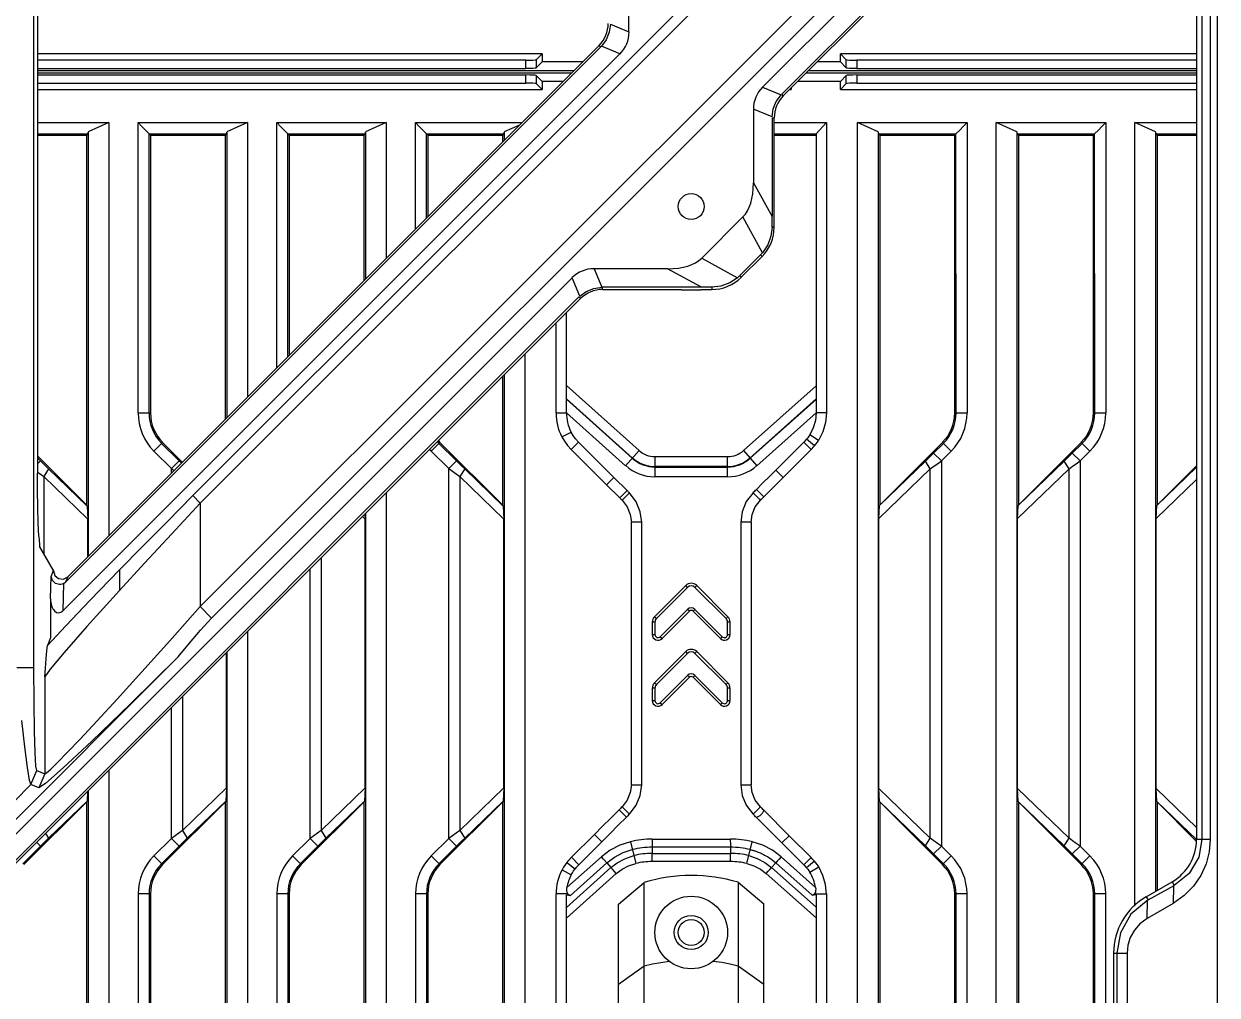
# Model space of a CAD drawing. Header units: millimetres. Extents: x -3132 to 28633, y 682 to 5849.
# Drawn here: x 23621.6 to 23736.6, y 4996.7 to 5090.3 of the extents above; entities that cross this region are included whole.
import ezdxf

# ---------------------------------------------------------------- set-up
doc = ezdxf.new("R2010")
doc.units = ezdxf.units.MM

# ---------------------------------------------------------------- blocks, each defined once
blk = doc.blocks.new('gf')
at = {"linetype": 'Continuous'}
for p, q in [((19934.49, 5447.26), (19934.49, 5019.82)), ((19933.01, 5332.46), (19933.01, 5184.4)), ((19933.81, 5332.46), (19933.81, 5184.4)), ((19820.42, 5200.96), (19820.42, 5331.06)), ((19820.76, 5325.15), (19820.76, 5219.71)), ((19932.22, 5314.01), (19835.76, 5217.55)), ((19836.46, 5216.84), (19930.91, 5311.29)), ((19929.91, 5300.3), (19836.46, 5206.85)), ((19837.56, 5205.75), (19929.86, 5298.05)), ((19890.67, 5256.93), (19929.86, 5296.12)), ((19929.32, 5293.05), (19892.52, 5256.25)), ((19929.1, 5292.53), (19892.67, 5256.1)), ((19932.51, 5291.12), (19932.51, 5184.4)), ((19877.79, 5262.27), (19877.79, 5269.35)), ((19876.01, 5263), (19877.79, 5262.27)), ((19875.13, 5260.88), (19823.46, 5209.21)), ((19823.68, 5209.73), (19874.91, 5260.97)), ((19874.91, 5260.97), (19875.07, 5260.82)), ((19876.91, 5260.14), (19875.13, 5260.88)), ((19869.41, 5260.15), (19820.76, 5260.15)), ((19867.84, 5259.53), (19820.76, 5259.53)), ((19876.91, 5260.14), (19823.21, 5206.44)), ((19867.84, 5258.75), (19867.84, 5259.53)), ((19868.84, 5259.58), (19869.41, 5260.15)), ((19868.84, 5259.58), (19868.84, 5258.8)), ((19868.84, 5258.8), (19869.41, 5259.37)), ((19869.41, 5260.15), (19869.41, 5259.37)), ((19873.32, 5259.37), (19869.41, 5259.37)), ((19898.17, 5259.37), (19895.94, 5259.37)), ((19898.17, 5259.37), (19898.17, 5260.15)), ((19898.74, 5259.58), (19898.17, 5260.15)), ((19932.51, 5260.15), (19898.17, 5260.15)), ((19898.74, 5258.8), (19898.17, 5259.37)), ((19898.74, 5258.8), (19898.74, 5259.58)), ((19899.74, 5259.53), (19899.74, 5258.75)), ((19932.51, 5259.53), (19899.74, 5259.53)), ((19820.76, 5258.75), (19867.84, 5258.75)), ((19872.48, 5258.53), (19820.76, 5258.53)), ((19820.76, 5258.33), (19872.28, 5258.33)), ((19894.91, 5258.33), (19932.51, 5258.33)), ((19932.51, 5258.53), (19895.11, 5258.53)), ((19899.74, 5258.75), (19932.51, 5258.75)), ((19867.84, 5258.11), (19820.76, 5258.11)), ((19820.76, 5257.33), (19867.84, 5257.33)), ((19867.84, 5257.33), (19867.84, 5258.11)), ((19868.84, 5258.06), (19868.84, 5257.28)), ((19868.84, 5258.06), (19869.41, 5257.5)), ((19868.84, 5257.28), (19869.41, 5256.72)), ((19869.41, 5257.5), (19869.41, 5256.72)), ((19871.44, 5257.5), (19869.41, 5257.5)), ((19898.17, 5257.5), (19894.07, 5257.5)), ((19898.74, 5258.06), (19898.17, 5257.5)), ((19898.17, 5256.72), (19898.17, 5257.5)), ((19898.74, 5257.28), (19898.17, 5256.72)), ((19898.74, 5257.28), (19898.74, 5258.06)), ((19899.74, 5258.11), (19899.74, 5257.33)), ((19932.51, 5258.11), (19899.74, 5258.11)), ((19899.74, 5257.33), (19932.51, 5257.33)), ((19820.76, 5256.72), (19869.41, 5256.72)), ((19890.67, 5256.93), (19892.45, 5256.19)), ((19892.67, 5256.1), (19892.52, 5256.25)), ((19893.29, 5256.72), (19893.41, 5256.72)), ((19893.35, 5256.78), (19893.41, 5256.72)), ((19893.41, 5256.84), (19893.41, 5256.72)), ((19898.17, 5256.72), (19932.51, 5256.72)), ((19889.79, 5254.81), (19889.79, 5247.72)), ((19891.58, 5254.07), (19889.79, 5254.81)), ((19891.58, 5253.98), (19891.58, 5244.46)), ((19891.58, 5253.98), (19891.79, 5253.98)), ((19891.79, 5243.44), (19891.79, 5253.98)), ((19820.76, 5253.52), (19827.65, 5253.52)), ((19825.64, 5252.43), (19825.66, 5252.61)), ((19827.65, 5253.52), (19825.66, 5252.62)), ((19825.66, 5252.61), (19825.66, 5211.72)), ((19827.65, 5253.52), (19827.65, 5213.71)), ((19830.47, 5225.52), (19830.47, 5253.52)), ((19830.47, 5253.52), (19841.02, 5253.52)), ((19839.01, 5252.43), (19839.03, 5252.61)), ((19841.02, 5253.52), (19839.03, 5252.62)), ((19839.03, 5252.61), (19839.03, 5225.09)), ((19841.02, 5253.52), (19841.02, 5227.08)), ((19843.84, 5229.9), (19843.84, 5253.52)), ((19843.84, 5253.52), (19854.39, 5253.52)), ((19852.38, 5252.43), (19852.4, 5252.61)), ((19854.39, 5253.52), (19852.4, 5252.62)), ((19852.4, 5252.61), (19852.4, 5238.46)), ((19854.39, 5253.52), (19854.39, 5240.45)), ((19857.21, 5243.27), (19857.21, 5253.52)), ((19857.21, 5253.52), (19867.46, 5253.52)), ((19865.75, 5252.43), (19865.77, 5252.61)), ((19867.22, 5253.27), (19865.77, 5252.62)), ((19865.77, 5252.61), (19865.77, 5251.83)), ((19891.79, 5253.52), (19896.82, 5253.52)), ((19896.82, 5253.52), (19895.82, 5252.43)), ((19896.82, 5253.52), (19896.82, 5225.52)), ((19899.82, 5030.21), (19899.82, 5253.52)), ((19901.82, 5252.62), (19899.82, 5253.52)), ((19899.82, 5253.52), (19910.38, 5253.52)), ((19901.82, 5252.62), (19901.82, 5030.21)), ((19901.82, 5252.61), (19901.83, 5252.43)), ((19910.38, 5253.52), (19910.38, 5225.52)), ((19913.19, 5030.21), (19913.19, 5253.52)), ((19915.19, 5252.62), (19913.19, 5253.52)), ((19913.19, 5253.52), (19923.75, 5253.52)), ((19915.19, 5252.62), (19915.19, 5030.21)), ((19915.19, 5252.61), (19915.2, 5252.43)), ((19923.75, 5253.52), (19923.75, 5225.52)), ((19926.56, 5177.96), (19926.56, 5253.52)), ((19928.56, 5252.62), (19926.56, 5253.52)), ((19926.56, 5253.52), (19932.51, 5253.52)), ((19928.56, 5252.62), (19928.56, 5179.4)), ((19928.56, 5252.61), (19928.57, 5252.43)), ((19820.76, 5252.43), (19825.64, 5252.43)), ((19820.76, 5252.3), (19825.51, 5252.3)), ((19825.51, 5252.3), (19825.64, 5252.43)), ((19825.51, 5216.64), (19825.51, 5252.3)), ((19831.52, 5225.52), (19831.52, 5252.44)), ((19831.53, 5252.43), (19839.01, 5252.43)), ((19831.66, 5252.3), (19831.66, 5225.52)), ((19831.66, 5252.3), (19838.88, 5252.3)), ((19838.88, 5252.3), (19839.01, 5252.43)), ((19838.88, 5224.94), (19838.88, 5252.3)), ((19844.89, 5230.95), (19844.89, 5252.44)), ((19844.9, 5252.43), (19852.38, 5252.43)), ((19845.03, 5252.3), (19845.03, 5231.08)), ((19845.03, 5252.3), (19852.25, 5252.3)), ((19852.25, 5252.3), (19852.38, 5252.43)), ((19852.25, 5238.31), (19852.25, 5252.3)), ((19858.26, 5244.32), (19858.26, 5252.44)), ((19858.27, 5252.43), (19865.75, 5252.43)), ((19858.4, 5252.3), (19858.4, 5244.45)), ((19858.4, 5252.3), (19865.62, 5252.3)), ((19865.62, 5252.3), (19865.75, 5252.43)), ((19865.62, 5251.68), (19865.62, 5252.3)), ((19891.79, 5252.43), (19895.82, 5252.43)), ((19891.79, 5252.3), (19895.82, 5252.3)), ((19895.82, 5252.43), (19895.82, 5225.53)), ((19901.96, 5252.3), (19901.83, 5252.43)), ((19901.83, 5252.43), (19909.31, 5252.43)), ((19901.96, 5252.3), (19901.96, 5216.63)), ((19901.96, 5252.3), (19909.19, 5252.3)), ((19909.19, 5225.52), (19909.19, 5252.3)), ((19909.32, 5225.52), (19909.31, 5252.44)), ((19915.33, 5252.3), (19915.2, 5252.43)), ((19915.2, 5252.43), (19922.68, 5252.43)), ((19915.33, 5252.3), (19915.33, 5216.63)), ((19915.33, 5252.3), (19922.56, 5252.3)), ((19922.56, 5225.52), (19922.56, 5252.3)), ((19922.69, 5225.52), (19922.68, 5252.44)), ((19928.7, 5252.3), (19928.57, 5252.43)), ((19928.57, 5252.43), (19932.51, 5252.43)), ((19928.7, 5252.3), (19928.7, 5216.63)), ((19928.7, 5252.3), (19932.51, 5252.3)), ((19889.79, 5247.72), (19891.58, 5244.46)), ((19884.8, 5240.45), (19888.77, 5244.43)), ((19890.66, 5240.97), (19888.77, 5244.43)), ((19891.79, 5243.44), (19891.58, 5243.44)), ((19884.8, 5240.45), (19888.25, 5238.56)), ((19890.47, 5240.77), (19888.46, 5238.76)), ((19890.62, 5240.61), (19888.61, 5238.61)), ((19890.47, 5240.77), (19890.62, 5240.61)), ((19874.42, 5239.43), (19875.16, 5237.65)), ((19881.51, 5239.43), (19874.42, 5239.43)), ((19884.77, 5237.65), (19881.51, 5239.43)), ((19888.61, 5238.61), (19888.46, 5238.76)), ((19780.59, 5146.84), (19872.3, 5238.55)), ((19873.04, 5236.77), (19872.3, 5238.55)), ((19875.25, 5237.43), (19875.25, 5237.65)), ((19884.77, 5237.65), (19875.25, 5237.65)), ((19885.78, 5237.65), (19885.78, 5237.43)), ((19873.13, 5236.56), (19781.76, 5145.19)), ((19872.97, 5236.71), (19782.43, 5146.17)), ((19872.97, 5236.71), (19873.13, 5236.56)), ((19875.25, 5237.43), (19882.82, 5237.43)), ((19882.89, 5237.36), (19882.82, 5237.43)), ((19884.69, 5237.36), (19882.89, 5237.36)), ((19884.69, 5237.36), (19884.76, 5237.43)), ((19884.76, 5237.43), (19885.78, 5237.43)), ((19870.76, 5225.52), (19870.76, 5234.19)), ((19871.76, 5225.54), (19871.76, 5235.19)), ((19867.76, 5231.19), (19867.76, 5030.21)), ((19865.62, 5216.64), (19865.62, 5229.05)), ((19865.77, 5229.2), (19865.77, 5030.21)), ((19878.77, 5221.89), (19871.76, 5228.18)), ((19895.82, 5228.15), (19888.82, 5221.89)), ((19878.14, 5221.18), (19871.76, 5226.9)), ((19871.76, 5226.84), (19878.11, 5221.15)), ((19895.82, 5226.88), (19889.45, 5221.18)), ((19889.48, 5221.15), (19895.82, 5226.82)), ((19830.47, 5225.52), (19831.66, 5225.52)), ((19871.76, 5225.55), (19877.47, 5220.44)), ((19890.11, 5220.44), (19895.82, 5225.54)), ((19896.82, 5225.52), (19895.82, 5225.54)), ((19909.19, 5225.52), (19910.38, 5225.52)), ((19922.56, 5225.52), (19923.75, 5225.52)), ((19832.83, 5222.69), (19831.99, 5221.85)), ((19834.42, 5220.91), (19832.73, 5222.59)), ((19834.73, 5220.79), (19832.83, 5222.69)), ((19859.57, 5222.69), (19858.73, 5221.85)), ((19861.16, 5220.91), (19859.47, 5222.59)), ((19865.62, 5216.64), (19859.57, 5222.69)), ((19871.32, 5223.23), (19872.21, 5223.68)), ((19872.23, 5221.99), (19872.93, 5222.71)), ((19876.33, 5219.31), (19872.93, 5222.71)), ((19894.64, 5222.7), (19891.95, 5220.01)), ((19895.34, 5221.99), (19894.64, 5222.7)), ((19895.67, 5222.35), (19894.9, 5222.99)), ((19896.07, 5222.88), (19895.22, 5223.42)), ((19908.02, 5222.69), (19901.96, 5216.63)), ((19907.16, 5221.64), (19908.11, 5222.59)), ((19908.86, 5221.85), (19908.02, 5222.69)), ((19921.39, 5222.69), (19915.33, 5216.63)), ((19920.53, 5221.64), (19921.48, 5222.59)), ((19922.23, 5221.85), (19921.39, 5222.69)), ((19831.99, 5221.85), (19833.68, 5220.16)), ((19858.73, 5221.85), (19860.42, 5220.16)), ((19872.23, 5221.99), (19875.63, 5218.6)), ((19877.47, 5220.44), (19878.77, 5221.89)), ((19888.82, 5221.89), (19890.11, 5220.44)), ((19892.66, 5219.3), (19895.34, 5221.99)), ((19907.16, 5221.64), (19907.91, 5220.9)), ((19907.91, 5220.9), (19908.86, 5221.85)), ((19920.53, 5221.64), (19921.28, 5220.9)), ((19921.28, 5220.9), (19922.23, 5221.85)), ((19825.51, 5216.64), (19820.76, 5221.39)), ((19821.05, 5220.91), (19820.76, 5221.2)), ((19820.76, 5220.61), (19821.05, 5220.91)), ((19833.68, 5220.16), (19834.42, 5220.91)), ((19834.64, 5220.69), (19834.42, 5220.91)), ((19860.42, 5220.16), (19861.16, 5220.91)), ((19880.29, 5221.31), (19880.29, 5219.37)), ((19880.29, 5221.31), (19887.3, 5221.31)), ((19887.3, 5220.36), (19880.29, 5220.36)), ((19880.29, 5220.31), (19887.3, 5220.31)), ((19887.3, 5219.37), (19887.3, 5221.31)), ((19906.38, 5220.87), (19901.95, 5216.6)), ((19906.84, 5220.13), (19906.38, 5220.87)), ((19907.91, 5220.9), (19907.91, 5183.76)), ((19919.75, 5220.87), (19915.32, 5216.6)), ((19920.21, 5220.13), (19919.75, 5220.87)), ((19921.28, 5220.9), (19921.28, 5183.76)), ((19932.51, 5220.29), (19928.69, 5216.6)), ((19932.51, 5220.44), (19928.7, 5216.63)), ((19820.76, 5219.83), (19821.02, 5219.64)), ((19821.02, 5219.64), (19821.37, 5219.39)), ((19821.84, 5220.13), (19821.37, 5219.39)), ((19821.37, 5219.39), (19821.37, 5211.95)), ((19821.37, 5219.39), (19825.62, 5215.29)), ((19825.55, 5216.55), (19821.84, 5220.13)), ((19833.68, 5219.73), (19833.68, 5220.16)), ((19833.68, 5220.16), (19833.92, 5219.98)), ((19860.42, 5184.49), (19860.42, 5220.16)), ((19861.95, 5220.13), (19861.48, 5219.39)), ((19861.48, 5219.39), (19861.48, 5185.27)), ((19861.48, 5219.39), (19865.73, 5215.29)), ((19865.66, 5216.55), (19861.95, 5220.13)), ((19875.63, 5218.6), (19876.33, 5219.31)), ((19877.61, 5218.04), (19876.33, 5219.31)), ((19887.3, 5219.37), (19880.29, 5219.37)), ((19891.95, 5220.01), (19892.66, 5219.3)), ((19901.88, 5215.34), (19906.84, 5220.13)), ((19906.84, 5184.53), (19906.84, 5220.13)), ((19915.25, 5215.34), (19920.21, 5220.13)), ((19920.21, 5184.53), (19920.21, 5220.13)), ((19875.63, 5218.6), (19876.9, 5217.33)), ((19876.9, 5217.33), (19877.61, 5218.04)), ((19890.79, 5217.44), (19890.08, 5218.15)), ((19928.62, 5215.34), (19932.51, 5219.1)), ((19836.46, 5216.84), (19835.76, 5217.55)), ((19836.46, 5216.84), (19836.46, 5206.85)), ((19854.39, 5217.82), (19854.39, 5030.21)), ((19877.12, 5217.11), (19877.83, 5217.82)), ((19890.46, 5217.12), (19889.75, 5217.83)), ((19825.55, 5216.55), (19825.62, 5215.29)), ((19852.33, 5215.76), (19852.36, 5215.29)), ((19852.4, 5215.83), (19852.4, 5030.21)), ((19865.66, 5216.55), (19865.62, 5216.64)), ((19865.66, 5216.55), (19865.73, 5215.29)), ((19901.88, 5215.34), (19901.95, 5216.6)), ((19915.25, 5215.34), (19915.32, 5216.6)), ((19928.62, 5215.34), (19928.69, 5216.6)), ((19825.62, 5211.67), (19825.62, 5215.29)), ((19852.11, 5215.53), (19852.36, 5215.29)), ((19852.36, 5189.36), (19852.36, 5215.29)), ((19865.73, 5189.36), (19865.73, 5215.29)), ((19878.02, 5189.68), (19878.02, 5214.98)), ((19879.02, 5214.98), (19878.02, 5214.98)), ((19879.02, 5189.68), (19879.02, 5214.98)), ((19888.57, 5214.98), (19888.57, 5189.68)), ((19889.57, 5214.98), (19888.57, 5214.98)), ((19889.57, 5214.98), (19889.57, 5189.68)), ((19901.88, 5189.32), (19901.88, 5215.34)), ((19915.25, 5189.32), (19915.25, 5215.34)), ((19928.62, 5189.32), (19928.62, 5215.34)), ((19822.31, 5210.33), (19821, 5212.6)), ((19848.11, 5211.54), (19848.11, 5185.27)), ((19822.08, 5209.75), (19822.31, 5210.33)), ((19828.68, 5210.39), (19828.68, 5208.42)), ((19847.05, 5184.49), (19847.05, 5210.47)), ((19822.03, 5207.62), (19822.08, 5209.75)), ((19823.28, 5209.07), (19823.21, 5206.44)), ((19823.68, 5209.73), (19823.46, 5209.21)), ((19883.26, 5208.88), (19880.26, 5205.88)), ((19883.44, 5208.7), (19883.26, 5208.88)), ((19884.32, 5208.88), (19884.15, 5208.7)), ((19887.32, 5205.88), (19884.32, 5208.88)), ((19822.03, 5207.62), (19822.03, 5203.85)), ((19880.44, 5205.7), (19883.44, 5208.7)), ((19884.15, 5208.7), (19887.15, 5205.7)), ((19836.46, 5206.85), (19837.56, 5205.75)), ((19883.44, 5206.58), (19880.8, 5203.95)), ((19883.62, 5206.4), (19883.44, 5206.58)), ((19884.15, 5206.58), (19883.97, 5206.4)), ((19886.78, 5203.95), (19884.15, 5206.58)), ((19880.04, 5205.35), (19880.04, 5204.16)), ((19880.29, 5205.35), (19880.04, 5205.35)), ((19880.26, 5205.88), (19880.44, 5205.7)), ((19880.29, 5205.35), (19880.29, 5204.16)), ((19880.98, 5203.77), (19883.62, 5206.4)), ((19883.97, 5206.4), (19886.6, 5203.77)), ((19887.15, 5205.7), (19887.32, 5205.88)), ((19887.29, 5204.16), (19887.29, 5205.35)), ((19887.54, 5205.35), (19887.29, 5205.35)), ((19887.54, 5204.16), (19887.54, 5205.35)), ((19841.02, 5204.45), (19841.02, 5029.65)), ((19880.04, 5204.16), (19880.29, 5204.16)), ((19887.29, 5204.16), (19887.54, 5204.16)), ((19822.03, 5203.85), (19821.72, 5203.1)), ((19880.8, 5203.95), (19880.98, 5203.77)), ((19886.6, 5203.77), (19886.78, 5203.95)), ((19834.34, 5202.01), (19772.34, 5140.01)), ((19838.99, 5189.36), (19838.99, 5202.41)), ((19839.03, 5202.46), (19839.03, 5028.24)), ((19883.26, 5202.51), (19880.26, 5199.51)), ((19880.44, 5199.34), (19883.44, 5202.34)), ((19883.44, 5202.34), (19883.26, 5202.51)), ((19884.32, 5202.51), (19884.15, 5202.34)), ((19884.15, 5202.34), (19887.15, 5199.34)), ((19887.32, 5199.51), (19884.32, 5202.51)), ((19820.42, 5200.96), (19818.79, 5200.96)), ((19821.47, 5200.09), (19821.47, 5190.73)), ((19883.44, 5200.22), (19880.8, 5197.58)), ((19880.98, 5197.41), (19883.62, 5200.04)), ((19883.62, 5200.04), (19883.44, 5200.22)), ((19884.15, 5200.22), (19883.97, 5200.04)), ((19883.97, 5200.04), (19886.6, 5197.41)), ((19886.78, 5197.58), (19884.15, 5200.22)), ((19880.04, 5198.98), (19880.04, 5197.79)), ((19880.29, 5198.98), (19880.04, 5198.98)), ((19880.26, 5199.51), (19880.44, 5199.34)), ((19880.29, 5198.98), (19880.29, 5197.79)), ((19887.15, 5199.34), (19887.32, 5199.51)), ((19887.29, 5197.79), (19887.29, 5198.98)), ((19887.54, 5198.98), (19887.29, 5198.98)), ((19887.54, 5197.79), (19887.54, 5198.98)), ((19834.74, 5198.17), (19834.74, 5185.27)), ((19880.04, 5197.79), (19880.29, 5197.79)), ((19880.8, 5197.58), (19880.98, 5197.41)), ((19886.6, 5197.41), (19886.78, 5197.58)), ((19887.29, 5197.79), (19887.54, 5197.79)), ((19833.68, 5184.49), (19833.68, 5197.1)), ((19820.12, 5189.69), (19820.69, 5191.06)), ((19820.69, 5191.06), (19821.47, 5190.73)), ((19821.47, 5190.73), (19820.91, 5189.37)), ((19827.65, 5191.08), (19827.65, 5019.95)), ((19820.91, 5189.37), (19820.12, 5189.69)), ((19838.99, 5189.36), (19834.74, 5185.27)), ((19838.99, 5189.36), (19838.92, 5188.1)), ((19852.36, 5189.36), (19848.11, 5185.27)), ((19852.36, 5189.36), (19852.29, 5188.1)), ((19865.73, 5189.36), (19861.48, 5185.27)), ((19865.73, 5189.36), (19865.66, 5188.1)), ((19878.02, 5189.68), (19879.02, 5189.68)), ((19888.57, 5189.68), (19889.57, 5189.68)), ((19906.84, 5184.53), (19901.88, 5189.32)), ((19901.95, 5188.06), (19901.88, 5189.32)), ((19920.21, 5184.53), (19915.25, 5189.32)), ((19915.32, 5188.06), (19915.25, 5189.32)), ((19932.51, 5185.56), (19928.62, 5189.32)), ((19928.69, 5188.06), (19928.62, 5189.32)), ((19821.84, 5184.52), (19825.55, 5188.1)), ((19825.6, 5189.03), (19825.55, 5188.1)), ((19825.66, 5189.09), (19825.66, 5020.82)), ((19835.21, 5184.52), (19838.92, 5188.1)), ((19838.92, 5188.1), (19838.88, 5188.02)), ((19848.58, 5184.52), (19852.29, 5188.1)), ((19852.29, 5188.1), (19852.25, 5188.02)), ((19861.95, 5184.52), (19865.66, 5188.1)), ((19865.66, 5188.1), (19865.62, 5188.02)), ((19901.95, 5188.06), (19906.38, 5183.78)), ((19915.32, 5188.06), (19919.75, 5183.78)), ((19928.69, 5188.06), (19932.49, 5184.38)), ((19819.46, 5181.97), (19825.51, 5188.02)), ((19825.51, 5078.85), (19825.51, 5188.02)), ((19832.83, 5181.97), (19838.88, 5188.02)), ((19838.88, 5078.85), (19838.88, 5188.02)), ((19846.2, 5181.97), (19852.25, 5188.02)), ((19852.25, 5078.85), (19852.25, 5188.02)), ((19859.57, 5181.97), (19865.62, 5188.02)), ((19865.62, 5078.85), (19865.62, 5188.02)), ((19876.84, 5187.26), (19877.55, 5186.55)), ((19877.12, 5187.54), (19877.83, 5186.83)), ((19890.46, 5187.54), (19889.75, 5186.84)), ((19893.23, 5184.76), (19890.79, 5187.21)), ((19901.95, 5188.04), (19901.96, 5188.04)), ((19901.96, 5188.04), (19901.96, 5078.84)), ((19901.96, 5188.03), (19908.02, 5181.97)), ((19915.32, 5188.04), (19915.33, 5188.04)), ((19915.33, 5188.04), (19915.33, 5078.84)), ((19915.33, 5188.03), (19921.39, 5181.97)), ((19928.69, 5188.04), (19928.7, 5188.04)), ((19928.7, 5188.04), (19928.7, 5179.48)), ((19928.7, 5188.03), (19932.48, 5184.24)), ((19890.08, 5186.5), (19892.53, 5184.06)), ((19821.55, 5184.98), (19821.84, 5184.52)), ((19834.74, 5185.27), (19835.21, 5184.52)), ((19848.11, 5185.27), (19848.58, 5184.52)), ((19861.48, 5185.27), (19861.95, 5184.52)), ((19874.47, 5184.89), (19872.24, 5182.68)), ((19874.47, 5184.89), (19875.18, 5184.18)), ((19893.23, 5184.76), (19892.53, 5184.06)), ((19895.35, 5182.65), (19893.23, 5184.76)), ((19821.05, 5183.75), (19819.36, 5182.06)), ((19821.05, 5183.75), (19820.69, 5184.11)), ((19833.68, 5184.49), (19831.99, 5182.81)), ((19834.42, 5183.75), (19832.73, 5182.06)), ((19834.42, 5183.75), (19833.68, 5184.49)), ((19847.05, 5184.49), (19845.36, 5182.81)), ((19847.79, 5183.75), (19846.1, 5182.06)), ((19847.79, 5183.75), (19847.05, 5184.49)), ((19860.42, 5184.49), (19858.73, 5182.81)), ((19861.16, 5183.75), (19859.47, 5182.06)), ((19861.16, 5183.75), (19860.42, 5184.49)), ((19872.94, 5181.96), (19875.18, 5184.18)), ((19877.93, 5184.18), (19878.44, 5182.08)), ((19880.02, 5184.42), (19887.56, 5184.42)), ((19880.02, 5183.64), (19880.02, 5183.04)), ((19887.57, 5183.64), (19880.02, 5183.64)), ((19887.57, 5183.64), (19887.57, 5183.04)), ((19889.16, 5182.08), (19889.68, 5184.18)), ((19892.53, 5184.06), (19894.65, 5181.94)), ((19906.38, 5183.78), (19906.84, 5184.53)), ((19907.91, 5183.76), (19907.16, 5183.01)), ((19908.86, 5182.81), (19907.91, 5183.76)), ((19919.75, 5183.78), (19920.21, 5184.53)), ((19921.28, 5183.76), (19920.53, 5183.01)), ((19922.23, 5182.81), (19921.28, 5183.76)), ((19933.81, 5184.4), (19932.51, 5184.4)), ((19831.99, 5182.81), (19832.83, 5181.97)), ((19845.36, 5182.81), (19846.2, 5181.97)), ((19858.73, 5182.81), (19859.57, 5181.97)), ((19875.13, 5182.73), (19871.81, 5179.75)), ((19872.24, 5182.68), (19872.94, 5181.96)), ((19880.02, 5183.04), (19887.57, 5183.04)), ((19895.77, 5179.77), (19892.46, 5182.73)), ((19895.35, 5182.65), (19894.65, 5181.94)), ((19895.67, 5182.31), (19894.9, 5181.66)), ((19908.11, 5182.06), (19907.16, 5183.01)), ((19908.02, 5181.97), (19908.86, 5182.81)), ((19921.48, 5182.06), (19920.53, 5183.01)), ((19921.39, 5181.97), (19922.23, 5182.81)), ((19871.34, 5181.46), (19872.22, 5181)), ((19871.76, 5177.85), (19876.05, 5181.7)), ((19871.8, 5182.19), (19872.59, 5181.57)), ((19875.65, 5182.14), (19872.14, 5178.99)), ((19875.65, 5182.14), (19876.05, 5181.7)), ((19887.57, 5182.26), (19880.01, 5182.26)), ((19891.94, 5182.15), (19891.54, 5181.7)), ((19891.54, 5181.7), (19895.82, 5177.87)), ((19895.45, 5179.01), (19891.94, 5182.15)), ((19895.23, 5181.24), (19896.08, 5181.76)), ((19871.76, 5176.8), (19876.56, 5181.11)), ((19876.79, 5178.17), (19879.26, 5180.26)), ((19879.26, 5086.61), (19879.26, 5180.26)), ((19888.32, 5180.27), (19890.79, 5178.18)), ((19888.32, 5180.27), (19888.32, 5086.6)), ((19891.03, 5181.12), (19895.82, 5176.83)), ((19927.66, 5178.87), (19930.15, 5180.32)), ((19930.15, 5180.32), (19930.36, 5179.96)), ((19830.47, 5179.14), (19830.47, 5087.73)), ((19831.66, 5179.14), (19830.47, 5179.14)), ((19831.52, 5179.14), (19831.52, 5087.73)), ((19831.66, 5179.14), (19831.66, 5087.73)), ((19843.84, 5179.14), (19843.84, 5087.73)), ((19845.03, 5179.14), (19843.84, 5179.14)), ((19844.89, 5179.14), (19844.89, 5087.73)), ((19845.03, 5179.14), (19845.03, 5087.73)), ((19857.21, 5179.14), (19857.21, 5087.73)), ((19858.4, 5179.14), (19857.21, 5179.14)), ((19858.26, 5179.14), (19858.26, 5087.73)), ((19858.4, 5179.14), (19858.4, 5087.73)), ((19870.76, 5087.73), (19870.76, 5179.14)), ((19871.91, 5179.14), (19870.76, 5179.14)), ((19871.77, 5088.08), (19871.76, 5179.06)), ((19871.76, 5179.06), (19872.14, 5178.99)), ((19895.45, 5179.01), (19895.82, 5179.08)), ((19895.72, 5179.22), (19895.66, 5179.14)), ((19895.66, 5179.14), (19896.82, 5179.14)), ((19895.82, 5179.08), (19895.82, 5088.06)), ((19896.82, 5179.14), (19896.82, 5087.73)), ((19909.19, 5087.73), (19909.19, 5179.14)), ((19910.38, 5179.14), (19909.19, 5179.14)), ((19909.32, 5087.73), (19909.32, 5179.14)), ((19910.38, 5087.73), (19910.38, 5179.14)), ((19922.56, 5087.73), (19922.56, 5179.14)), ((19923.75, 5179.14), (19922.56, 5179.14)), ((19922.69, 5087.73), (19922.69, 5179.14)), ((19923.75, 5087.73), (19923.75, 5179.14)), ((19927.66, 5178.87), (19927.83, 5178.57)), ((19927.83, 5178.57), (19930.36, 5179.96)), ((19930.29, 5179.92), (19930.24, 5178.21)), ((19876.79, 5088.7), (19876.79, 5178.17)), ((19890.79, 5088.69), (19890.79, 5178.18)), ((19930.24, 5178.21), (19927.74, 5176.77)), ((19924.51, 5173.43), (19924.51, 5036.97)), ((19924.51, 5173.43), (19925.81, 5173.43)), ((19924.82, 5173.43), (19924.82, 5036.97)), ((19925.81, 5173.43), (19925.81, 5036.97)), ((19876.79, 5170.43), (19879.26, 5172.21)), ((19888.32, 5172.22), (19890.79, 5170.44))]:
    blk.add_line(p, q, dxfattribs=at)
for points in [[(19876.01, 5263), (19875.89, 5262.23), (19875.59, 5261.51), (19875.13, 5260.88)], [(19891.58, 5254.07), (19891.69, 5254.84), (19891.99, 5255.56), (19892.46, 5256.19)], [(19830.47, 5253.52), (19830.82, 5253.16), (19831.18, 5252.8), (19831.53, 5252.44)], [(19843.84, 5253.52), (19844.19, 5253.16), (19844.55, 5252.8), (19844.9, 5252.44)], [(19857.21, 5253.52), (19857.56, 5253.16), (19857.92, 5252.8), (19858.27, 5252.44)], [(19909.31, 5252.44), (19909.67, 5252.8), (19910.02, 5253.16), (19910.38, 5253.52)], [(19922.68, 5252.44), (19923.04, 5252.8), (19923.39, 5253.16), (19923.75, 5253.52)], [(19831.66, 5252.3), (19831.61, 5252.35), (19831.57, 5252.39), (19831.53, 5252.43)], [(19845.03, 5252.3), (19844.98, 5252.35), (19844.94, 5252.39), (19844.9, 5252.43)], [(19858.4, 5252.3), (19858.35, 5252.35), (19858.31, 5252.39), (19858.27, 5252.43)], [(19909.19, 5252.3), (19909.23, 5252.35), (19909.28, 5252.4), (19909.32, 5252.44)], [(19922.56, 5252.3), (19922.6, 5252.35), (19922.65, 5252.4), (19922.69, 5252.44)], [(19891.58, 5243.44), (19891.48, 5242.57), (19891.17, 5241.73), (19890.66, 5240.97)], [(19873.04, 5236.77), (19873.66, 5237.23), (19874.39, 5237.53), (19875.16, 5237.65)], [(19888.25, 5238.56), (19887.5, 5238.06), (19886.66, 5237.75), (19885.78, 5237.65)], [(19870.76, 5225.52), (19871.09, 5225.53), (19871.43, 5225.53), (19871.76, 5225.55)], [(19895.82, 5225.54), (19895.76, 5224.81), (19895.56, 5224.1), (19895.22, 5223.42)], [(19896.82, 5225.52), (19896.74, 5224.6), (19896.48, 5223.71), (19896.07, 5222.88)], [(19871.32, 5223.23), (19871.56, 5222.8), (19871.87, 5222.39), (19872.23, 5221.99)], [(19872.93, 5222.71), (19872.64, 5223.02), (19872.4, 5223.35), (19872.21, 5223.68)], [(19894.9, 5222.99), (19894.81, 5222.89), (19894.73, 5222.8), (19894.64, 5222.7)], [(19895.22, 5223.42), (19895.12, 5223.27), (19895.02, 5223.14), (19894.9, 5222.99)], [(19895.67, 5222.35), (19895.81, 5222.53), (19895.95, 5222.7), (19896.07, 5222.88)], [(19895.34, 5221.99), (19895.45, 5222.1), (19895.56, 5222.23), (19895.67, 5222.35)], [(19907.16, 5221.64), (19906.89, 5221.38), (19906.63, 5221.12), (19906.38, 5220.87)], [(19920.53, 5221.64), (19920.26, 5221.38), (19920, 5221.12), (19919.75, 5220.87)], [(19821.84, 5220.13), (19821.58, 5220.38), (19821.32, 5220.64), (19821.05, 5220.91)], [(19861.95, 5220.13), (19861.69, 5220.38), (19861.43, 5220.64), (19861.16, 5220.91)], [(19906.84, 5220.13), (19907.19, 5220.38), (19907.54, 5220.63), (19907.91, 5220.9)], [(19920.21, 5220.13), (19920.56, 5220.38), (19920.91, 5220.63), (19921.28, 5220.9)], [(19820.91, 5213.63), (19820.84, 5214.91), (19820.79, 5216.44), (19820.76, 5218.08), (19820.76, 5219.71)], [(19860.42, 5220.16), (19860.78, 5219.9), (19861.13, 5219.64), (19861.48, 5219.39)], [(19891.95, 5220.01), (19891.33, 5219.39), (19890.71, 5218.77), (19890.08, 5218.15)], [(19890.79, 5217.44), (19891.41, 5218.06), (19892.03, 5218.68), (19892.66, 5219.3)], [(19828.68, 5210.39), (19830.92, 5212.67), (19833.29, 5215.07), (19835.76, 5217.55)], [(19836.46, 5216.84), (19833.71, 5213.88), (19831.08, 5211.05), (19828.68, 5208.42)], [(19877.12, 5217.11), (19877.62, 5216.46), (19877.91, 5215.74), (19878.02, 5214.98)], [(19879.02, 5214.98), (19878.88, 5216), (19878.48, 5216.96), (19877.83, 5217.82)], [(19889.75, 5217.83), (19889.1, 5216.97), (19888.7, 5216), (19888.57, 5214.98)], [(19889.57, 5214.98), (19889.67, 5215.74), (19889.97, 5216.47), (19890.46, 5217.12)], [(19901.95, 5216.6), (19901.95, 5216.61), (19901.95, 5216.62), (19901.96, 5216.63)], [(19915.32, 5216.6), (19915.32, 5216.61), (19915.32, 5216.62), (19915.33, 5216.63)], [(19928.69, 5216.6), (19928.69, 5216.61), (19928.69, 5216.62), (19928.7, 5216.63)], [(19821.72, 5203.1), (19823.49, 5204.99), (19825.83, 5207.45), (19828.68, 5210.39)], [(19822.28, 5210.39), (19822.45, 5209.85), (19822.81, 5209.56), (19823.27, 5209.51), (19823.68, 5209.73)], [(19822.88, 5208.98), (19822.49, 5209.09), (19822.2, 5209.36), (19822.08, 5209.75)], [(19823.28, 5209.07), (19823.15, 5209.02), (19823.01, 5208.99), (19822.88, 5208.98)], [(19828.68, 5208.42), (19825.52, 5204.92), (19823.34, 5202.44), (19822, 5200.83), (19821.47, 5200.09)], [(19821.47, 5190.73), (19821.65, 5190.83), (19822.05, 5191.19), (19822.71, 5191.82), (19823.64, 5192.77), (19824.88, 5194.08), (19826.48, 5195.79), (19828.46, 5197.94), (19830.83, 5200.55), (19833.54, 5203.56), (19836.46, 5206.85)], [(19834.34, 5202.01), (19835.41, 5203.34), (19836.48, 5204.59), (19837.56, 5205.75)], [(19821.47, 5200.09), (19821.54, 5200.93), (19821.61, 5201.82), (19821.67, 5202.62), (19821.72, 5203.1)], [(19834.34, 5202.01), (19829.72, 5197.48), (19826, 5193.89), (19823.25, 5191.32), (19821.53, 5189.79), (19820.91, 5189.37)], [(19820.69, 5191.06), (19820.62, 5191.48), (19820.54, 5192.75), (19820.48, 5194.83), (19820.44, 5197.61), (19820.42, 5200.96)], [(19819.24, 5195.88), (19819.51, 5193.33), (19819.77, 5191.35), (19819.97, 5190.13), (19820.12, 5189.69)], [(19820.12, 5189.69), (19816.85, 5186.38), (19813.88, 5183.35), (19811.33, 5180.71)], [(19878.02, 5189.68), (19877.91, 5188.91), (19877.61, 5188.19), (19877.12, 5187.54)], [(19877.83, 5186.83), (19878.48, 5187.69), (19878.88, 5188.65), (19879.02, 5189.68)], [(19888.57, 5189.68), (19888.7, 5188.65), (19889.1, 5187.69), (19889.75, 5186.84)], [(19890.46, 5187.54), (19889.97, 5188.19), (19889.67, 5188.91), (19889.57, 5189.68)], [(19876.84, 5187.26), (19876.04, 5186.46), (19875.25, 5185.67), (19874.47, 5184.89)], [(19890.79, 5187.21), (19890.64, 5186.9), (19890.4, 5186.66), (19890.08, 5186.5)], [(19875.18, 5184.18), (19875.97, 5184.98), (19876.76, 5185.77), (19877.55, 5186.55)], [(19834.74, 5185.27), (19834.39, 5185.02), (19834.04, 5184.76), (19833.68, 5184.49)], [(19848.11, 5185.27), (19847.76, 5185.02), (19847.41, 5184.76), (19847.05, 5184.49)], [(19861.48, 5185.27), (19861.13, 5185.02), (19860.78, 5184.76), (19860.42, 5184.49)], [(19821.05, 5183.75), (19821.32, 5184.02), (19821.58, 5184.27), (19821.84, 5184.52)], [(19834.42, 5183.75), (19834.69, 5184.02), (19834.95, 5184.27), (19835.21, 5184.52)], [(19847.79, 5183.75), (19848.06, 5184.02), (19848.32, 5184.27), (19848.58, 5184.52)], [(19861.16, 5183.75), (19861.43, 5184.02), (19861.69, 5184.27), (19861.95, 5184.52)], [(19877.93, 5184.18), (19876.92, 5183.84), (19875.98, 5183.35), (19875.13, 5182.73)], [(19880.02, 5184.42), (19880.02, 5184.12), (19880.02, 5183.86), (19880.02, 5183.64)], [(19887.56, 5184.42), (19887.57, 5183.86), (19887.57, 5183.64)], [(19892.46, 5182.73), (19891.62, 5183.36), (19890.68, 5183.84), (19889.68, 5184.18)], [(19906.38, 5183.78), (19906.63, 5183.54), (19906.89, 5183.28), (19907.16, 5183.01)], [(19907.91, 5183.76), (19907.54, 5184.02), (19907.19, 5184.28), (19906.84, 5184.53)], [(19919.75, 5183.78), (19920, 5183.54), (19920.26, 5183.28), (19920.53, 5183.01)], [(19921.28, 5183.76), (19920.91, 5184.02), (19920.56, 5184.28), (19920.21, 5184.53)], [(19933.81, 5184.4), (19933.71, 5183.22), (19933.42, 5182.05), (19932.92, 5180.93), (19932.21, 5179.9), (19931.32, 5178.98), (19930.24, 5178.21)], [(19933.01, 5184.4), (19932.71, 5182.69), (19931.79, 5181.11), (19930.36, 5179.96)], [(19875.65, 5182.14), (19875.32, 5182.51), (19875.13, 5182.73)], [(19875.65, 5182.14), (19876.4, 5182.7), (19877.23, 5183.13), (19878.11, 5183.42)], [(19876.05, 5181.7), (19876.65, 5182.15), (19877.39, 5182.54), (19878.26, 5182.84)], [(19880.01, 5182.26), (19880.01, 5182.55), (19880.02, 5182.82), (19880.02, 5183.04)], [(19887.57, 5182.26), (19887.57, 5182.55), (19887.57, 5182.82), (19887.57, 5183.04)], [(19889.35, 5182.84), (19890.14, 5182.57), (19890.89, 5182.18), (19891.54, 5181.7)], [(19889.5, 5183.42), (19889.53, 5183.41), (19889.57, 5183.4), (19889.61, 5183.39), (19889.65, 5183.38), (19889.69, 5183.37), (19889.74, 5183.35), (19889.78, 5183.34), (19889.84, 5183.32), (19889.89, 5183.31), (19889.95, 5183.29), (19890.02, 5183.26), (19890.09, 5183.24), (19890.17, 5183.21), (19890.25, 5183.18), (19890.34, 5183.14), (19890.44, 5183.1), (19890.53, 5183.06), (19890.64, 5183.01), (19890.75, 5182.95), (19890.87, 5182.89), (19890.99, 5182.82), (19891.13, 5182.74), (19891.27, 5182.65), (19891.43, 5182.55), (19891.59, 5182.43), (19891.76, 5182.3), (19891.94, 5182.15)], [(19892.46, 5182.73), (19892.27, 5182.51), (19892.09, 5182.31), (19891.94, 5182.15)], [(19895.67, 5182.31), (19895.56, 5182.43), (19895.46, 5182.54), (19895.35, 5182.65)], [(19896.08, 5181.76), (19895.95, 5181.95), (19895.81, 5182.13), (19895.67, 5182.31)], [(19871.8, 5182.19), (19871.63, 5181.95), (19871.47, 5181.71), (19871.34, 5181.46)], [(19872.22, 5181), (19872.33, 5181.19), (19872.45, 5181.38), (19872.59, 5181.57)], [(19876.56, 5181.11), (19876.37, 5181.33), (19876.19, 5181.53), (19876.05, 5181.7)], [(19876.56, 5181.11), (19877.13, 5181.53), (19877.76, 5181.86), (19878.44, 5182.08)], [(19889.16, 5182.08), (19889.84, 5181.85), (19890.47, 5181.53), (19891.03, 5181.12)], [(19891.03, 5181.12), (19891.22, 5181.34), (19891.4, 5181.54), (19891.54, 5181.7)], [(19894.65, 5181.94), (19894.73, 5181.85), (19894.82, 5181.76), (19894.9, 5181.66)], [(19894.9, 5181.66), (19895.02, 5181.52), (19895.13, 5181.38), (19895.23, 5181.23)], [(19896.82, 5179.12), (19896.74, 5180.05), (19896.49, 5180.93), (19896.08, 5181.76)], [(19871.81, 5179.39), (19871.79, 5179.55), (19871.81, 5179.75)], [(19871.91, 5179.14), (19871.85, 5179.25), (19871.81, 5179.39)], [(19872.14, 5178.99), (19872.05, 5179.02), (19871.97, 5179.07), (19871.91, 5179.14)], [(19895.66, 5179.14), (19895.6, 5179.08), (19895.53, 5179.04), (19895.45, 5179.01)], [(19895.77, 5179.77), (19895.79, 5179.61), (19895.78, 5179.46), (19895.76, 5179.33), (19895.72, 5179.22)], [(19927.83, 5178.57), (19926.18, 5177.2), (19925.16, 5175.4), (19924.82, 5173.43)], [(19927.74, 5176.77), (19927.76, 5177.36), (19927.77, 5177.95), (19927.79, 5178.55)], [(19927.74, 5176.77), (19927.05, 5176.26), (19926.51, 5175.64), (19926.12, 5174.94), (19925.89, 5174.19), (19925.81, 5173.43)], [(19879.26, 5172.21), (19880.05, 5172.39), (19880.85, 5172.54), (19881.66, 5172.66)], [(19885.93, 5172.66), (19886.73, 5172.55), (19887.53, 5172.4), (19888.32, 5172.22)]]:
    blk.add_lwpolyline(points, dxfattribs=at)
for centre, radius in [((19883.79, 5245.43), 1.25), ((19883.79, 5175.43), 3.5), ((19883.79, 5175.43), 1.65), ((19883.79, 5175.43), 1.25)]:
    blk.add_circle(centre, radius, dxfattribs=at)
for centre, radius, start, end in [((19872.79, 5263.09), 3, 315, 0), ((19894.79, 5253.98), 3, 135, 180), ((19887.79, 5243.44), 4, 315, 0), ((19885.78, 5241.43), 4, 270, 315), ((19875.25, 5234.43), 3, 90, 135), ((19835.66, 5225.52), 5.19, 180, 225), ((19835.66, 5225.52), 4.13, 180, 225), ((19835.66, 5225.52), 4, 180, 225), ((19875.76, 5225.52), 5, 180, 207.2504), ((19875.76, 5225.52), 4, 179.5338, 207.3465), ((19905.19, 5225.52), 4, 315, 0), ((19905.19, 5225.52), 4.13, 315, 360), ((19905.19, 5225.52), 5.19, 315, 360), ((19918.56, 5225.52), 4, 315, 0), ((19918.56, 5225.52), 4.13, 315, 360), ((19918.56, 5225.52), 5.19, 315, 360), ((19862.4, 5225.52), 4.13, 221.9527, 225), ((19862.4, 5225.52), 4, 221.8006, 225), ((19862.4, 5225.52), 5.19, 222.5298, 225), ((19880.29, 5223.59), 2.28, 228.1003, 270), ((19887.3, 5223.59), 2.28, 270, 311.8129), ((19880.29, 5223.59), 4.22, 228.1003, 270), ((19880.29, 5223.59), 3.27, 228.1003, 270), ((19880.29, 5223.59), 3.23, 228.1003, 270), ((19887.3, 5223.59), 3.23, 270, 311.8129), ((19887.3, 5223.59), 3.27, 270, 311.8129), ((19887.3, 5223.59), 4.22, 270, 311.8129), ((19933.09, 5273.83), 78.68, 225.1588, 225.388), ((19834.28, 5273.96), 78.92, 314.6652, 314.9997), ((19933.09, 5273.83), 79.68, 225.1588, 225.382), ((19834.28, 5273.96), 79.92, 314.6701, 314.9997), ((19883.79, 5208.35), 0.75, 45, 135), ((19883.79, 5208.35), 0.5, 45.0001, 135), ((19883.79, 5206.23), 0.5, 45, 135), ((19883.79, 5206.23), 0.25, 45, 135), ((19880.79, 5205.35), 0.75, 135, 180), ((19880.79, 5205.35), 0.5, 135, 180), ((19886.79, 5205.35), 0.5, 0, 45), ((19886.79, 5205.35), 0.75, 0, 45), ((19880.59, 5204.16), 0.55, 180, 315), ((19880.59, 5204.16), 0.3, 180, 315), ((19886.99, 5204.16), 0.55, 225.0001, 0), ((19886.99, 5204.16), 0.3, 225.0001, 0), ((19883.79, 5201.98), 0.75, 45, 135), ((19883.79, 5201.98), 0.5, 45, 135), ((19883.79, 5199.86), 0.5, 45, 135), ((19883.79, 5199.86), 0.25, 45, 135), ((19880.79, 5198.98), 0.75, 135, 180), ((19880.79, 5198.98), 0.5, 135, 180), ((19886.79, 5198.98), 0.5, 0, 45), ((19886.79, 5198.98), 0.75, 0, 45), ((19880.59, 5197.79), 0.55, 180, 315), ((19880.59, 5197.79), 0.3, 180, 315), ((19886.99, 5197.79), 0.55, 225.0001, 0), ((19886.99, 5197.79), 0.3, 225.0001, 0), ((19933.13, 5130.81), 79.72, 134.6361, 134.9204), ((19834.3, 5130.71), 79.9, 45.0071, 45.344), ((19933.13, 5130.81), 78.72, 134.6312, 134.9204), ((19834.3, 5130.71), 78.9, 45.0075, 45.3499), ((19879.91, 5176.1), 8.32, 89.2033, 103.7549), ((19879.91, 5176.1), 7.54, 89.1661, 103.7546), ((19887.69, 5176.09), 8.33, 76.1272, 90.8608), ((19887.69, 5176.09), 7.55, 76.1267, 90.8992), ((19927.79, 5184.4), 4.72, 300, 0), ((19835.66, 5179.14), 5.19, 135, 180), ((19849.03, 5179.14), 5.19, 135, 180), ((19862.4, 5179.14), 5.19, 135, 180), ((19875.68, 5179.14), 4.93, 134.2072, 141.8099), ((19879.91, 5176.1), 6.94, 89.0846, 103.7546), ((19887.69, 5176.09), 6.95, 76.1267, 90.9897), ((19905.19, 5179.14), 5.19, 0, 45), ((19918.56, 5179.14), 5.19, 0, 45), ((19835.66, 5179.14), 4.13, 135, 180), ((19835.66, 5179.14), 4, 135, 180), ((19849.03, 5179.14), 4.13, 135, 180), ((19849.03, 5179.14), 4, 135, 180), ((19862.4, 5179.14), 4.13, 135, 180), ((19862.4, 5179.14), 4, 135, 180), ((19875.76, 5179.14), 5, 152.2927, 180), ((19875.68, 5179.14), 3.93, 134.1843, 141.8102), ((19879.91, 5176.1), 6.16, 89.0345, 103.755), ((19887.69, 5176.09), 6.17, 76.1259, 91.0419), ((19891.82, 5179.14), 4, 9.1287, 31.6216), ((19905.19, 5179.14), 4, 0, 45), ((19905.19, 5179.14), 4.13, 0, 45), ((19918.56, 5179.14), 4, 0, 45), ((19918.56, 5179.14), 4.13, 0, 45), ((19875.76, 5179.14), 4, 152.2143, 171.2372), ((19930.79, 5173.43), 6.28, 119.9561, 180)]:
    blk.add_arc(centre, radius, start, end, dxfattribs=at)
for centre, major_axis, ratio, start_param, end_param in [((19871.78, 5263.51), (5.79, -2.4), 0.678598, -0.274014, 0.274014), ((19867.84, 5259.59), (1, 0), 0.052408, -1.570796, -0.05236), ((19899.74, 5259.59), (1, 0), 0.052408, -3.089233, -1.570796), ((19867.84, 5258.81), (1, 0), 0.052408, -1.570796, -0.05236), ((19899.74, 5258.81), (1, 0), 0.052408, -3.089233, -1.570796), ((19867.84, 5258.06), (1, 0), 0.052408, 0.05236, 1.570796), ((19867.84, 5257.28), (1, 0), 0.052408, 0.05236, 1.570796), ((19899.74, 5258.06), (1, 0), 0.052408, 1.570796, 3.089233), ((19899.74, 5257.28), (1, 0), 0.052408, 1.570796, 3.089233), ((19895.8, 5253.56), (5.79, -2.4), 0.678598, 9.150764, 9.698792), ((19882.72, 5254.18), (-5.55, 10.14), 0.432615, -3.015554, -2.472361), ((19891.83, 5237.53), (-0.17, 10.72), 0.018203, 0.867039, 0.98567), ((19887.84, 5243.4), (2.63, -2.63), 0.999848, 0, 0.07615), ((19875.04, 5246.51), (10.14, -5.55), 0.432615, -0.669232, -0.126038), ((19875.67, 5233.42), (-2.4, 5.79), 0.678598, -0.274014, 0.274014), ((19885.83, 5241.39), (2.63, -2.63), 0.999848, -0.07615, 0), ((19891.7, 5237.4), (10.72, -0.17), 0.018203, 2.155923, 2.274554), ((19821, 5221.08), (-0.01, 8.49), 0.024678, -3.640788, -3.183749), ((19822.92, 5209.85), (-0.131, 0.845), 0.909958, -2.842222, -2.554744), ((19822.83, 5207.66), (0.03, 1.41), 0.567851, -4.669978, -2.604197), ((19883.81, 5162.48), (0, -18.45), 0.92139, 2.872896, 3.412762)]:
    blk.add_ellipse(centre, major_axis=major_axis, ratio=ratio, start_param=start_param, end_param=end_param, dxfattribs=at)
blk = doc.blocks.new('*U110')
blk.add_blockref('gf', (-20008.79, -5261.93))
blk = doc.blocks.new('*U111')
at = {"color": 0, "linetype": 'ByBlock', "lineweight": -2, "transparency": 16777216}
blk.add_blockref('*U110', (500, 0), dxfattribs=at)

msp = doc.modelspace()

# ---------------------------------------------------------------- block references
msp.add_blockref('*U111', (23310.901, 5089.228))

doc.saveas('drawing.dxf')
